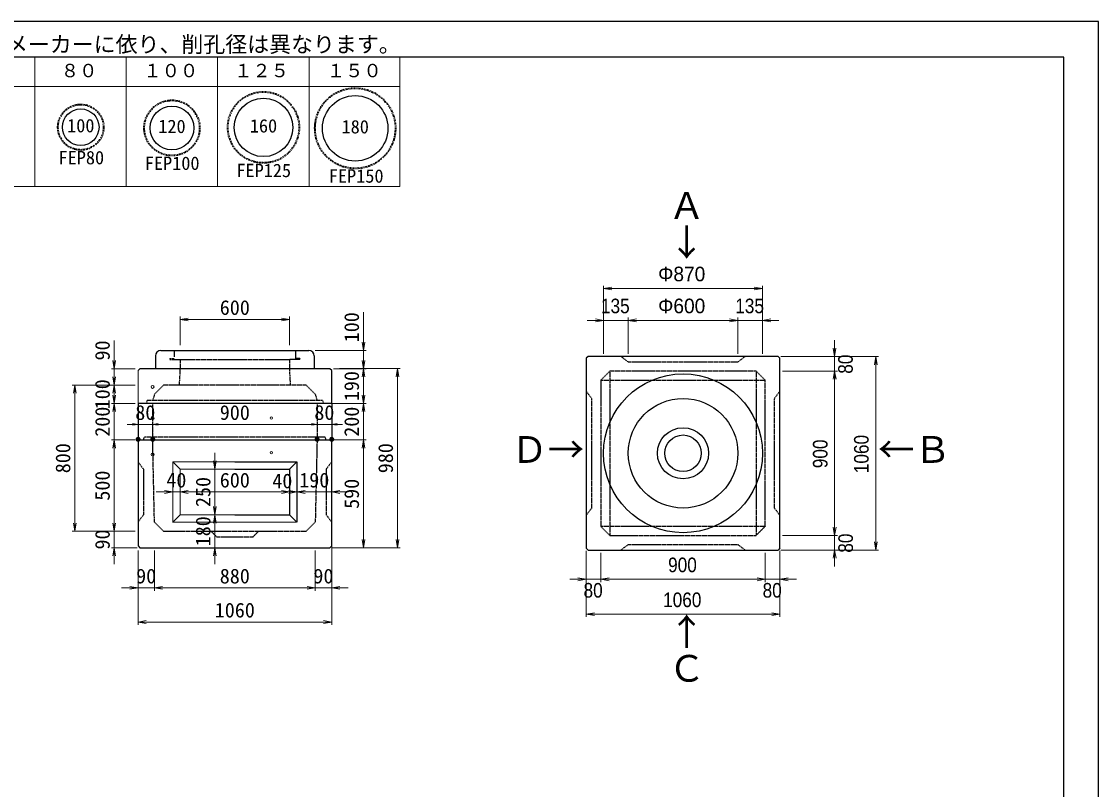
# Model space of a CAD drawing. Units: millimetres, scale not verified. Extents: x -297 to 298, y -210 to 210.
# Drawn here: x 3.2 to 297.9, y 0.2 to 210.5 of the extents above; entities that cross this region are included whole.
import ezdxf
from ezdxf.enums import TextEntityAlignment as Align

# ---------------------------------------------------------------- set-up
doc = ezdxf.new("R2010")
doc.units = ezdxf.units.MM
doc.linetypes.add('USER1', pattern=[12.95, 6.35, -3.175, 0.25, -3.175])
doc.linetypes.add('USER2', pattern=[4.7625, 3.175, -1.5875])
doc.layers.add('0-0', color=7, linetype='Continuous')
for name, color, linetype, lineweight in [('0-1_0', 9, 'Continuous', 25), ('0-2_dims', 7, 'Continuous', 18), ('0-3_pen1実線', 4, 'Continuous', 13), ('0-4_pen2実線', 3, 'Continuous', 13), ('0-5_pen3実線', 7, 'Continuous', 25), ('0-6_pen4実線', 7, 'Continuous', 25), ('0-7_pen2破線', 3, 'USER2', 25), ('0-8_鉄筋', 7, 'Continuous', 25), ('0-9_draw', 7, 'Continuous', 13)]:
    doc.layers.add(name, color=color, linetype=linetype, lineweight=lineweight)
doc.styles.add('ＭＳ ゴシック', font='')
doc.styles.add('ＭＳ Ｐゴシック', font='')
doc.styles.get('ＭＳ ゴシック').set_extended_font_data('MS Gothic')
doc.styles.get('ＭＳ Ｐゴシック').set_extended_font_data('MS PGothic')

# ---------------------------------------------------------------- blocks, each defined once
blk = doc.blocks.new('部分図 1')
at = {"layer": '0-1_0'}
blk.add_lwpolyline([(0, 0), (11898, 0), (11898, 8410), (0, 8410)], close=True, dxfattribs=at)
at = {"layer": '0-2_dims'}
for p, q in [((6077.1, 7506.2), (6077.1, 8214.9)), ((6576.1, 7506.2), (6576.1, 8214.9)), ((7077.1, 7506.2), (7077.1, 8214.9)), ((7578.1, 7506.2), (7578.1, 8214.9)), ((8075.1, 7506.2), (8075.1, 8214.9)), ((4076.1, 8055), (8075.1, 8055)), ((8075.1, 7506.2), (4076.1, 7506.2)), ((6871.5, 6637), (6871.5, 6794)), ((6871.5, 6779), (7471.5, 6779)), ((7471.5, 6637), (7471.5, 6794)), ((7875.5, 6608.75), (7875.5, 6818.75)), ((6511.5, 6509), (6511.5, 6664)), ((7611.75, 6608.75), (7890.5, 6608.75)), ((7875.5, 6608.75), (7875.5, 6509)), ((7875.5, 6509), (7875.5, 6599)), ((6626.5, 6509), (6496.5, 6509)), ((6511.5, 6419.2), (6511.5, 6509.2)), ((6511.5, 6509), (6511.5, 6419.2)), ((7711.5, 6509), (7890.5, 6509)), ((7716.5, 6509), (7890.5, 6509)), ((7744.1, 6509.3), (8076.5, 6509.3)), ((7875.5, 6509), (7875.5, 6419)), ((7875.5, 6509), (7875.5, 6319)), ((8061.5, 6509.3), (8061.5, 5529)), ((6626.5, 6419.2), (6280.5, 6419.2)), ((6295.5, 6419.2), (6295.5, 5619)), ((6626.5, 6419.2), (6496.5, 6419.2)), ((6626.5, 6419.2), (6496.5, 6419.2)), ((6511.5, 6419.2), (6511.5, 6329.2)), ((6511.5, 6419.2), (6511.5, 6319)), ((6511.5, 6319), (6511.5, 6409)), ((7875.5, 6319), (7875.5, 6409)), ((6626.5, 6319), (6496.5, 6319)), ((6626.5, 6319), (6496.5, 6319)), ((6511.5, 6319), (6511.5, 6119)), ((6511.5, 6319), (6511.5, 6229)), ((7706.5, 6319), (7890.5, 6319)), ((7716.5, 6319), (7890.5, 6319)), ((7875.5, 6319), (7875.5, 6119)), ((7875.5, 6319), (7875.5, 6229)), ((6641.5, 6204), (6581.5, 6204)), ((6641.5, 6140.25), (6641.5, 6214)), ((6641.5, 6204), (6721.5, 6204)), ((6721.5, 6144), (6721.5, 6214)), ((6721.5, 6144), (6721.5, 6214)), ((6721.5, 6204), (6781.5, 6204)), ((6721.5, 6204), (7621.5, 6204)), ((7621.5, 6204), (7561.5, 6204)), ((7621.5, 6190.25), (7621.5, 6214)), ((7621.5, 6190.25), (7621.5, 6214)), ((7621.5, 6204), (7701.5, 6204)), ((7701.5, 6190.25), (7701.5, 6214)), ((7701.5, 6204), (7761.5, 6204)), ((6626.5, 6119), (6496.5, 6119)), ((6626.5, 6119), (6496.5, 6119)), ((6511.5, 6119), (6511.5, 5619)), ((6511.5, 6119), (6511.5, 6029)), ((6641.5, 6119), (7769.5, 6119)), ((7716.5, 6119), (7890.5, 6119)), ((7716.5, 6119), (7890.5, 6119)), ((7875.5, 6119), (7875.5, 5529)), ((7875.5, 6119), (7875.5, 6029)), ((7062.5, 5959), (7062.5, 6049)), ((7055.5, 5959), (7047.5, 5959)), ((7062.5, 5959), (7062.5, 5709)), ((6831.5, 5834), (6831.5, 5849)), ((6871.5, 5834), (6871.5, 5849)), ((6871.5, 5834), (6871.5, 5849)), ((7471.5, 5834), (7471.5, 5849)), ((7471.5, 5834), (7471.5, 5849)), ((7511.5, 5834), (7511.5, 5849)), ((7511.5, 5834), (7511.5, 5849)), ((7701.5, 5834), (7701.5, 5849)), ((6831.5, 5834), (6741.5, 5834)), ((6831.5, 5834), (6871.5, 5834)), ((6871.5, 5834), (6961.5, 5834)), ((6871.5, 5834), (7471.5, 5834)), ((7062.5, 5709), (7062.5, 5799)), ((7471.5, 5834), (7381.5, 5834)), ((7511.5, 5834), (7421.5, 5834)), ((7471.5, 5834), (7511.5, 5834)), ((7511.5, 5834), (7601.5, 5834)), ((7511.5, 5834), (7701.5, 5834)), ((7701.5, 5834), (7791.5, 5834)), ((6511.5, 5619), (6511.5, 5709)), ((7055.5, 5709), (7047.5, 5709)), ((7055.5, 5709), (7047.5, 5709)), ((7062.5, 5709), (7062.5, 5619)), ((7062.5, 5709), (7062.5, 5529)), ((6626.5, 5619), (6280.5, 5619)), ((6626.5, 5619), (6496.5, 5619)), ((6626.5, 5619), (6496.5, 5619)), ((6511.5, 5619), (6511.5, 5529)), ((7701.5, 5547), (7701.5, 5293.5)), ((6636.5, 5529), (6496.5, 5529)), ((6511.5, 5529), (6511.5, 5439)), ((6641.5, 5513.6), (6641.5, 5293.5)), ((6731.3, 5513.6), (6731.3, 5293.5)), ((6731.3, 5513.6), (6731.3, 5293.5)), ((7062.5, 5529), (7062.5, 5439)), ((7064.5, 5529), (7077.5, 5529)), ((7611.5, 5513.6), (7611.5, 5293.5)), ((7611.5, 5513.6), (7611.5, 5293.5)), ((7706.5, 5529), (7890.5, 5529)), ((7721.5, 5529), (8076.5, 5529)), ((6641.5, 5458.7), (6641.5, 5107)), ((7701.5, 5443.57), (7701.5, 5107)), ((6641.5, 5308.5), (6551.5, 5308.5)), ((6641.5, 5308.5), (6731.3, 5308.5)), ((6731.3, 5308.5), (6821.3, 5308.5)), ((6731.3, 5308.5), (7611.5, 5308.5)), ((7611.5, 5308.5), (7521.5, 5308.5)), ((7611.5, 5308.5), (7701.5, 5308.5)), ((7701.5, 5308.5), (7791.5, 5308.5)), ((6641.5, 5122), (7701.5, 5122))]:
    blk.add_line(p, q, dxfattribs=at)
at = {"layer": '0-2_dims', "lineweight": 13}
for p, q in [((9189.52, 6591), (9189.52, 6963.65)), ((10059.52, 6591), (10059.52, 6963.65)), ((10059.52, 6948.65), (9189.52, 6948.65)), ((9189.52, 6591), (9189.52, 6788.65)), ((9324.52, 6591), (9324.52, 6788.65)), ((9324.52, 6591), (9324.52, 6788.65)), ((9924.52, 6591), (9924.52, 6788.65)), ((9924.52, 6591), (9924.52, 6788.65)), ((10059.52, 6591), (10059.52, 6788.65)), ((9189.52, 6773.65), (9099.52, 6773.65)), ((9324.52, 6773.65), (9189.52, 6773.65)), ((9324.52, 6773.65), (9414.52, 6773.65)), ((9324.52, 6773.65), (9924.52, 6773.65)), ((9924.52, 6773.65), (9834.52, 6773.65)), ((9924.52, 6773.65), (10059.52, 6773.65)), ((10059.52, 6773.65), (10149.52, 6773.65)), ((10453.26, 6576), (10453.26, 6666)), ((10159.52, 6576), (10468.26, 6576)), ((10159.52, 6576), (10694.21, 6576)), ((10453.26, 6496), (10453.26, 6576)), ((10679.21, 5516), (10679.21, 6576)), ((10169.52, 6496), (10468.26, 6496)), ((10169.52, 6496), (10469.21, 6496)), ((10453.26, 6496), (10453.26, 6406)), ((10454.21, 6496), (10454.21, 5596)), ((10454.21, 5596), (10454.21, 5686)), ((10169.52, 5596), (10469.21, 5596)), ((10169.52, 5596), (10469.21, 5596)), ((10454.21, 5596), (10454.21, 5516)), ((9094.52, 5511), (9094.52, 5340.67)), ((9094.52, 5511), (9094.52, 5149.65)), ((9174.52, 5501), (9174.52, 5340.67)), ((9174.52, 5501), (9174.52, 5340.67)), ((10074.52, 5501), (10074.52, 5340.67)), ((10074.52, 5501), (10074.52, 5340.67)), ((10154.52, 5511), (10154.52, 5340.67)), ((10154.52, 5511), (10154.52, 5149.65)), ((10159.52, 5516), (10469.21, 5516)), ((10159.52, 5516), (10694.21, 5516)), ((10454.21, 5516), (10454.21, 5426)), ((9094.52, 5355.67), (9004.52, 5355.67)), ((9174.52, 5355.67), (9094.52, 5355.67)), ((9174.52, 5355.67), (9264.52, 5355.67)), ((9174.52, 5355.67), (10074.52, 5355.67)), ((10074.52, 5355.67), (9984.52, 5355.67)), ((10074.52, 5355.67), (10154.52, 5355.67)), ((10154.52, 5355.67), (10244.52, 5355.67)), ((9094.52, 5164.65), (10154.52, 5164.65))]:
    blk.add_line(p, q, dxfattribs=at)
for points in [[(9234.52, 6956.15), (9189.52, 6948.65), (9234.52, 6941.15)], [(10014.52, 6941.15), (10059.52, 6948.65), (10014.52, 6956.15)], [(9144.52, 6766.15), (9189.52, 6773.65), (9144.52, 6781.15)], [(9369.52, 6781.15), (9324.52, 6773.65), (9369.52, 6766.15)], [(9369.52, 6781.15), (9324.52, 6773.65), (9369.52, 6766.15)], [(9879.52, 6766.15), (9924.52, 6773.65), (9879.52, 6781.15)], [(9879.52, 6766.15), (9924.52, 6773.65), (9879.52, 6781.15)], [(10104.52, 6781.15), (10059.52, 6773.65), (10104.52, 6766.15)], [(10445.76, 6621), (10453.26, 6576), (10460.76, 6621)], [(10686.71, 6531), (10679.21, 6576), (10671.71, 6531)], [(10460.76, 6451), (10453.26, 6496), (10445.76, 6451)], [(10461.71, 6451), (10454.21, 6496), (10446.71, 6451)], [(10446.71, 5641), (10454.21, 5596), (10461.71, 5641)], [(10446.71, 5641), (10454.21, 5596), (10461.71, 5641)], [(10671.71, 5561), (10679.21, 5516), (10686.71, 5561)], [(10461.71, 5471), (10454.21, 5516), (10446.71, 5471)], [(9049.52, 5348.17), (9094.52, 5355.67), (9049.52, 5363.17)], [(9219.52, 5363.17), (9174.52, 5355.67), (9219.52, 5348.17)], [(9219.52, 5363.17), (9174.52, 5355.67), (9219.52, 5348.17)], [(10029.52, 5348.17), (10074.52, 5355.67), (10029.52, 5363.17)], [(10029.52, 5348.17), (10074.52, 5355.67), (10029.52, 5363.17)], [(10199.52, 5363.17), (10154.52, 5355.67), (10199.52, 5348.17)], [(9139.52, 5172.15), (9094.52, 5164.65), (9139.52, 5157.15)], [(10109.52, 5157.15), (10154.52, 5164.65), (10109.52, 5172.15)]]:
    blk.add_lwpolyline(points, dxfattribs=at)
at = {"layer": '0-2_dims'}
for points in [[(6916.5, 6786.5), (6871.5, 6779), (6916.5, 6771.5)], [(7426.5, 6771.5), (7471.5, 6779), (7426.5, 6786.5)], [(7868, 6653.75), (7875.5, 6608.75), (7883, 6653.75)], [(6504, 6554), (6511.5, 6509), (6519, 6554)], [(7868, 6554), (7875.5, 6509), (7883, 6554)], [(7883, 6464), (7875.5, 6509), (7868, 6464)], [(8069, 6464.3), (8061.5, 6509.3), (8054, 6464.3)], [(6504, 6464.2), (6511.5, 6419.2), (6519, 6464.2)], [(6303, 6374.2), (6295.5, 6419.2), (6288, 6374.2)], [(6519, 6374.2), (6511.5, 6419.2), (6504, 6374.2)], [(6504, 6364), (6511.5, 6319), (6519, 6364)], [(6519, 6274), (6511.5, 6319), (6504, 6274)], [(7868, 6364), (7875.5, 6319), (7883, 6364)], [(7883, 6274), (7875.5, 6319), (7868, 6274)], [(6611.5, 6199), (6641.5, 6204), (6611.5, 6209)], [(6751.5, 6209), (6721.5, 6204), (6751.5, 6199)], [(6751.5, 6209), (6721.5, 6204), (6751.5, 6199)], [(7591.5, 6199), (7621.5, 6204), (7591.5, 6209)], [(7591.5, 6199), (7621.5, 6204), (7591.5, 6209)], [(7731.5, 6209), (7701.5, 6204), (7731.5, 6199)], [(6519, 6074), (6511.5, 6119), (6504, 6074)], [(6519, 6074), (6511.5, 6119), (6504, 6074)], [(7883, 6074), (7875.5, 6119), (7868, 6074)], [(7883, 6074), (7875.5, 6119), (7868, 6074)], [(7055, 6004), (7062.5, 5959), (7070, 6004)], [(6786.5, 5826.5), (6831.5, 5834), (6786.5, 5841.5)], [(6916.5, 5841.5), (6871.5, 5834), (6916.5, 5826.5)], [(6916.5, 5841.5), (6871.5, 5834), (6916.5, 5826.5)], [(7426.5, 5826.5), (7471.5, 5834), (7426.5, 5841.5)], [(7426.5, 5826.5), (7471.5, 5834), (7426.5, 5841.5)], [(7466.5, 5826.5), (7511.5, 5834), (7466.5, 5841.5)], [(7556.5, 5841.5), (7511.5, 5834), (7556.5, 5826.5)], [(7746.5, 5841.5), (7701.5, 5834), (7746.5, 5826.5)], [(7055, 5754), (7062.5, 5709), (7070, 5754)], [(6288, 5664), (6295.5, 5619), (6303, 5664)], [(6504, 5664), (6511.5, 5619), (6519, 5664)], [(6504, 5664), (6511.5, 5619), (6519, 5664)], [(7070, 5664), (7062.5, 5709), (7055, 5664)], [(7868, 5574), (7875.5, 5529), (7883, 5574)], [(8054, 5574), (8061.5, 5529), (8069, 5574)], [(6519, 5484), (6511.5, 5529), (6504, 5484)], [(7070, 5484), (7062.5, 5529), (7055, 5484)], [(6596.5, 5301), (6641.5, 5308.5), (6596.5, 5316)], [(6776.3, 5316), (6731.3, 5308.5), (6776.3, 5301)], [(6776.3, 5316), (6731.3, 5308.5), (6776.3, 5301)], [(7566.5, 5301), (7611.5, 5308.5), (7566.5, 5316)], [(7566.5, 5301), (7611.5, 5308.5), (7566.5, 5316)], [(7746.5, 5316), (7701.5, 5308.5), (7746.5, 5301)], [(6686.5, 5129.5), (6641.5, 5122), (6686.5, 5114.5)], [(7656.5, 5114.5), (7701.5, 5122), (7656.5, 5129.5)]]:
    blk.add_lwpolyline(points, dxfattribs=at)
at = {"layer": '0-3_pen1実線'}
blk.add_line((7503.5, 6604.32), (7508.18, 6609), dxfattribs=at)
at = {"layer": '0-4_pen2実線'}
for centre, radius in [((6721.5, 6409), 8), ((6721.5, 6239), 8), ((7371.5, 6239), 6), ((6721.5, 6039), 8), ((7371.5, 6049), 6)]:
    blk.add_circle(centre, radius, dxfattribs=at)
at = {"layer": '0-5_pen3実線'}
for p, q in [((6766.5, 6609), (7576.5, 6609)), ((6736.5, 6579), (6736.5, 6509)), ((7606.5, 6579), (7606.5, 6509)), ((9104.52, 6576), (9094.52, 6566)), ((9094.52, 6566), (9094.52, 5526)), ((10144.52, 6576), (9104.52, 6576)), ((10144.52, 6576), (10154.52, 6566)), ((10154.52, 5526), (10154.52, 6566)), ((7701.5, 6319), (7701.5, 6499)), ((6641.5, 6319), (6641.5, 6119)), ((7701.5, 6319), (6641.5, 6319)), ((7701.5, 6319), (7701.5, 6119)), ((6641.5, 6119), (7701.5, 6119)), ((7701.5, 5539), (7701.5, 6119)), ((7511.5, 5999), (7471.5, 5959)), ((6831.5, 5669), (7509.23, 5671.27)), ((7171.5, 5709), (7471.5, 5709)), ((7471.5, 5709), (7511.5, 5669)), ((6651.5, 5529), (7691.5, 5529)), ((7701.5, 5539), (7691.5, 5529)), ((9094.52, 5526), (9104.52, 5516)), ((9104.52, 5516), (10144.52, 5516)), ((10154.52, 5526), (10144.52, 5516))]:
    blk.add_line(p, q, dxfattribs=at)
for points in [[(7701.5, 6499), (7691.5, 6509), (6651.5, 6509)], [(6641.5, 6119), (6641.5, 5539), (6651.5, 5529)], [(7171.5, 5999), (7511.5, 5999), (7511.5, 5669)], [(7171.5, 5959), (7471.5, 5959), (7471.5, 5709)]]:
    blk.add_lwpolyline(points, dxfattribs=at)
for radius in [435, 300, 140, 100]:
    blk.add_circle((9624.52, 6046), radius, dxfattribs=at)
for centre, start, end in [((6766.5, 6579), 90, 180), ((7576.5, 6579), 0, 90)]:
    blk.add_arc(centre, 30, start, end, dxfattribs=at)
at = {"layer": '0-6_pen4実線'}
blk.add_lwpolyline([(200, 200), (11709, 200), (11709, 8215), (200, 8215)], close=True, dxfattribs=at)
at = {"layer": '0-7_pen2破線'}
for p, q in [((6839.5, 6609), (6839.5, 6574)), ((7503.5, 6609), (7503.5, 6565)), ((6815.5, 6565), (6839.5, 6565)), ((6815.5, 6565), (6815.5, 6559)), ((6815.5, 6559), (7471.5, 6559)), ((6871.5, 6559), (6871.5, 6509)), ((7527.5, 6559), (7471.5, 6559)), ((7471.5, 6559), (7471.5, 6509)), ((7527.5, 6565), (7503.5, 6565)), ((7527.5, 6565), (7527.5, 6559)), ((9324.52, 6546), (9284.52, 6576)), ((6871.5, 6509), (6866.5, 6419)), ((7476.5, 6419), (7471.5, 6509)), ((9174.52, 6446), (9224.52, 6496)), ((10024.52, 6496), (9224.52, 6496)), ((9224.52, 6496), (9224.52, 5596)), ((10024.52, 6496), (10074.52, 6446)), ((10024.52, 6496), (10024.52, 5596)), ((9174.52, 6446), (9174.52, 5646)), ((9174.52, 6446), (10074.52, 6446)), ((10074.52, 5646), (10074.52, 6446)), ((6731.5, 6369), (6721.5, 6334)), ((6731.5, 6369), (6781.5, 6419)), ((7171.5, 6419), (6781.5, 6419)), ((7561.5, 6419), (7171.5, 6419)), ((7561.5, 6419), (7611.5, 6369)), ((7611.5, 6369), (7621.5, 6334)), ((10124.52, 6346), (10154.52, 6386)), ((6691.5, 6334), (6686.5, 6319)), ((7171.5, 6334), (6691.5, 6334)), ((6721.5, 6319), (6721.5, 6134)), ((7651.5, 6334), (7171.5, 6334)), ((7621.5, 6319), (7621.5, 6134)), ((7651.5, 6334), (7656.5, 6319)), ((10124.52, 5746), (10124.52, 6346)), ((6671.5, 6119), (6676.5, 6134)), ((7171.5, 6134), (6676.5, 6134)), ((7666.5, 6134), (7171.5, 6134)), ((7671.5, 6119), (7666.5, 6134)), ((6641.5, 5999), (6671.5, 5959)), ((6671.5, 5959), (6671.5, 5709)), ((7701.5, 5999), (7671.5, 5959)), ((7671.5, 5959), (7671.5, 5709)), ((9124.52, 5746), (9094.52, 5706)), ((10124.52, 5746), (10154.52, 5706)), ((6671.5, 5709), (6641.5, 5669)), ((7671.5, 5709), (7701.5, 5669)), ((6781.5, 5619), (7561.5, 5619)), ((7071.5, 5589), (7041.5, 5619)), ((9224.52, 5596), (9174.52, 5646)), ((9174.52, 5646), (10074.52, 5646)), ((10074.52, 5646), (10024.52, 5596)), ((9224.52, 5596), (10024.52, 5596)), ((9324.52, 5546), (9284.52, 5516)), ((9324.52, 5546), (9924.52, 5546)), ((9924.52, 5546), (9964.52, 5516))]:
    blk.add_line(p, q, dxfattribs=at)
for points in [[(9324.52, 6546), (9924.52, 6546), (9964.52, 6576)], [(9124.52, 5746), (9124.52, 6346), (9094.52, 6386)], [(6781.5, 5619), (6731.5, 5669), (6721.82, 6119)], [(7621.5, 6119), (7611.5, 5669), (7561.5, 5619)], [(7071.5, 5589), (7271.5, 5589), (7301.5, 5619)]]:
    blk.add_lwpolyline(points, dxfattribs=at)
at = {"layer": '0-8_鉄筋', "color": 1, "linetype": 'USER1', "lineweight": 35}
for centre, radius in [((7328.2, 7830.3), 195), ((7830.2, 7825.3), 220.1), ((6827.2, 7827.3), 151.71), ((6328.2, 7831.4), 125)]:
    blk.add_circle(centre, radius, dxfattribs=at)
at = {"layer": '0-8_鉄筋', "color": 1}
for centre, radius in [((7328.2, 7830.4), 160), ((7830.2, 7825.4), 179.11), ((6328.2, 7831.4), 100), ((6827.2, 7827.4), 120)]:
    blk.add_circle(centre, radius, dxfattribs=at)
at = {"layer": '0-9_draw'}
for p, q in [((6641.5, 6499), (6651.5, 6509)), ((6641.5, 6499), (6641.5, 6319)), ((6831.5, 5999), (6831.5, 5669)), ((6831.5, 5999), (6871.5, 5959)), ((6831.5, 5999), (7171.5, 5999)), ((6871.5, 5959), (6871.5, 5709)), ((6871.5, 5959), (7171.5, 5959)), ((6871.5, 5709), (6831.5, 5669)), ((6871.5, 5709), (7171.5, 5709))]:
    blk.add_line(p, q, dxfattribs=at)
at = {"layer": '0-2_dims'}
for s, height, style, p in [('※ＦＥＰ管メーカー・継手メーカーに依り、削孔径は異なります。', 87.98, 'ＭＳ ゴシック', (4478.92, 8214.83)), ('８０', 73.31, 'ＭＳ ゴシック', (6219.1, 8082.9)), ('１００', 73.31, 'ＭＳ ゴシック', (6671.1, 8082.9)), ('１２５', 73.31, 'ＭＳ ゴシック', (7168.1, 8082.9)), ('１５０', 73.31, 'ＭＳ ゴシック', (7675.1, 8082.9)), ('Φ870', 79.98, 'ＭＳ Ｐゴシック', (9488.15, 6963.65)), ('600', 80.65, 'ＭＳ ゴシック', (7089, 6779.5)), ('Φ600', 79.98, 'ＭＳ Ｐゴシック', (9488.15, 6788.65)), ('80', 80.65, 'ＭＳ ゴシック', (6626.5, 6204.5)), ('900', 80.65, 'ＭＳ ゴシック', (7089, 6204.5)), ('80', 80.65, 'ＭＳ ゴシック', (7606.5, 6204.5)), ('●', 21.99, 'ＭＳ ゴシック', (6626.6, 6104)), ('●', 21.99, 'ＭＳ ゴシック', (6706.9, 6104)), ('●', 21.99, 'ＭＳ ゴシック', (7606.3, 6104)), ('●', 21.99, 'ＭＳ ゴシック', (7686.4, 6104)), ('40', 80.65, 'ＭＳ ゴシック', (6796.5, 5834.5)), ('600', 80.65, 'ＭＳ ゴシック', (7089, 5834.5)), ('40', 80.65, 'ＭＳ ゴシック', (7376.5, 5830)), ('190', 80.65, 'ＭＳ ゴシック', (7524, 5834.5)), ('90', 80.65, 'ＭＳ ゴシック', (6631.4, 5309)), ('880', 80.65, 'ＭＳ ゴシック', (7088.9, 5309)), ('90', 80.65, 'ＭＳ ゴシック', (7601.5, 5309)), ('1060', 80.65, 'ＭＳ ゴシック', (7061.5, 5122.5))]:
    blk.add_text(s, height=height, dxfattribs=dict(at, style=style)).set_placement(p, align=Align.BOTTOM_LEFT)
at = {"layer": '0-2_dims', "style": 'ＭＳ Ｐゴシック', "width": 0.9}
for s, p in [('135', (9175.2, 6788.65)), ('135', (9910.2, 6788.65)), ('900', (9542.7, 5370.67)), ('80', (9079.97, 5231.58)), ('80', (10059.97, 5231.58)), ('1060', (9515.43, 5179.65))]:
    blk.add_text(s, height=79.98, dxfattribs=at).set_placement(p, align=Align.BOTTOM_LEFT)
at = {"layer": '0-2_dims', "style": 'ＭＳ ゴシック'}
for s, p in [('100', (7875, 6653.75)), ('90', (6511, 6554)), ('190', (7875, 6331.5)), ('100', (6511, 6286.6)), ('200', (6511, 6136.5)), ('200', (7875, 6136.5)), ('800', (6295, 5936.6)), ('980', (8061, 5936.65)), ('500', (6511, 5786.5)), ('250', (7062, 5751.5)), ('590', (7875, 5741.5)), ('180', (7062, 5536.5)), ('90', (6511, 5519))]:
    blk.add_text(s, height=80.65, rotation=90, dxfattribs=at).set_placement(p, align=Align.BOTTOM_LEFT)
at = {"layer": '0-2_dims', "style": 'ＭＳ Ｐゴシック', "width": 0.9}
for s, p in [('80', (10577.35, 6481.45)), ('1060', (10664.21, 5936.91)), ('900', (10439.21, 5964.18)), ('80', (10578.3, 5501.45))]:
    blk.add_text(s, height=79.98, rotation=90, dxfattribs=at).set_placement(p, align=Align.BOTTOM_LEFT)
at = {"layer": '0-5_pen3実線', "style": 'ＭＳ ゴシック'}
for s, p in [('Ａ', (9544.5, 7285)), ('↓', (9544.5, 7083.35)), ('Ｄ→', (8684, 5949.35)), ('←Ｂ', (10691, 5949.35)), ('↑', (9544.5, 4951)), ('Ｃ', (9544.5, 4751))]:
    blk.add_text(s, height=146.6, dxfattribs=at).set_placement(p, align=Align.BOTTOM_LEFT)
at = {"layer": '0-8_鉄筋', "style": 'ＭＳ ゴシック'}
for s, p in [('100', (6253.5, 7781.3)), ('120', (6752.5, 7777.3)), ('160', (7253.5, 7780.3)), ('180', (7755.5, 7775.3)), ('FEP80', (6206.6, 7606.2)), ('FEP100', (6679, 7575.5)), ('FEP125', (7180, 7535.9)), ('FEP150', (7686, 7505.5))]:
    blk.add_text(s, height=73.31, dxfattribs=at).set_placement(p, align=Align.BOTTOM_LEFT)

msp = doc.modelspace()

# ---------------------------------------------------------------- block references
at = {"layer": '0-0', "xscale": 0.05, "yscale": 0.05}
msp.add_blockref('部分図 1', (-297, -210), dxfattribs=at)

doc.saveas('drawing.dxf')
